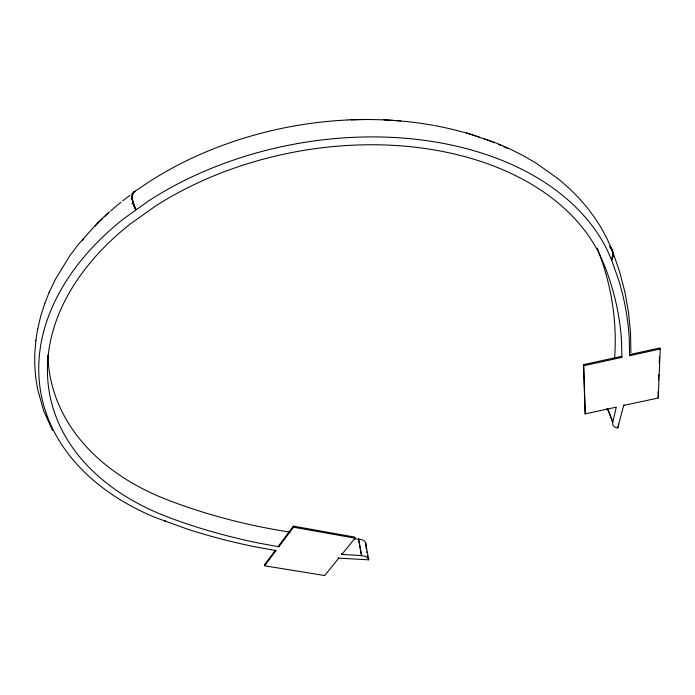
<?xml version="1.0" encoding="UTF-8"?>
<svg xmlns="http://www.w3.org/2000/svg" width="695" height="695" viewBox="0 0 695 695"><rect width="100%" height="100%" fill="white"/><g stroke="black" fill="none" stroke-linecap="round" stroke-linejoin="round"><path stroke-width="1.04" d="M618.741 424.089L618.037 427.503L616.856 427.885A11.198 6.507 -19.1 0 1 612.834 422.004L608.055 409.381M612.877 254.848L612.477 251.286L612.886 255.578L612.929 253.336M658.035 391.65L658.252 398.018L623.728 405.42M658.504 379.93L658.721 374.596M659.19 362.877L659.451 356.483M658.252 398.018L660.25 349.003L659.79 347.952L630.209 354.459L629.566 355.71L660.25 349.003M629.566 355.71L629.244 338.456A589.317 377.333 -0.4 0 0 618.55 279.694L611.522 259.748L612.99 255.126M35.888 340.142L34.776 353.79L34.75 364.866L35.662 376.933L37.513 388.74L43.507 410.311M37.608 329.343L40.701 316.121L44.741 303.498M35.793 340.732L37.695 328.752M136.098 209.404L133.909 205.807L132.085 198.449L132.537 193.862L134.682 191.481L132.398 194.27L132.146 199.074L133.162 203.731L135.751 209.655C134.213 204.339 129.061 195.295 135.23 191.316M623.65 405.533L617.681 428.051M612.834 255.439L612.929 254.995M612.373 257.749L612.816 256.168L611.626 260.026M612.834 422.004L616.283 407.14L585.199 413.89L583.409 364.649L621.504 356.327L621.929 357.378L583.809 365.709L585.199 413.89M612.425 257.897L611.574 259.895L612.877 256.307M49.137 292.456L55.357 279.425L69.535 256.168L78.179 244.579L97.917 222.522M44.532 304.028L49.336 291.935M612.295 258.583L611.522 259.748L607.178 249.974A294.167 198.614 -10.7 0 0 149.338 200.421L123.284 219.064A294.202 198.657 -10.7 0 0 154.559 517.21L187.355 529.095A717.327 547.452 -27.8 0 0 255.161 546.817L275.967 550.631L264.604 565.791L324.73 575.547L338.752 558.137L368.767 559.849L365.579 542.804A9.912 5.569 -10.4 0 0 358.551 539.164L354.467 538.799M368.68 559.345A10.025 5.534 -10.4 0 0 361.591 555.748L358.629 539.007M133.787 192.055C130.139 197.293 133.414 204.426 135.925 209.525L134.204 206.511L132.45 201.003L132.015 197.258L132.693 193.479L133.787 192.055L148.252 182.377A290.275 199.039 -10.7 0 1 347.821 119.974M623.832 405.237L624.067 404.803M361.669 555.6L341.879 554.401L355.032 538.182L354.841 537.122L293.386 526.124L278.712 545.723L278.851 546.791L258.288 542.986A703.74 536.036 -27.6 0 1 169.676 517.766L159.138 513.588A285.801 192.819 -10.7 0 1 130.191 224.051L155.454 206.076A285.767 192.776 -10.7 0 1 599.194 253.606L603.529 263.205A579.117 370.348 -0.5 0 1 621.486 340.402L621.929 357.378M278.851 546.791L293.533 527.201L293.386 526.124M98.212 222.226L109.549 211.549M122.607 200.916L129.974 195.304M131.607 194.053L135.047 191.429L133.701 192.15M131.998 203.956L133.727 202.653M348.013 119.896L365.796 119.453M383.388 119.783L400.711 120.895M293.533 527.201L355.032 538.182M466.606 132.849L496.386 143.057L510.478 149.216L523.865 156.001L536.505 163.377L558.971 179.406L569.144 188.267L578.831 197.962L587.232 207.666L594.381 217.222L601.314 228.012L607.274 239.097L612.243 250.426L619.514 271.432L624.892 291.987L628.523 312.342L630.539 332.983L630.895 352.739M164.915 521.007L165.071 521.311M338.752 558.137L338.204 557.659M165.393 521.476L164.758 520.955L165.549 521.528M275.967 550.631L275.455 550.153L264.482 564.722L264.604 565.791M612.017 249.87L609.671 246.239L611.765 249.323L612.738 252.155M609.732 246.369L610.445 247.151M164.402 520.651L164.341 520.416M610.071 246.682L610.505 247.281M610.749 247.498L611.478 248.801L610.392 247.012M611.426 248.654L612.434 250.991M52.559 430.561L43.698 410.841M611.652 249.053L611.956 249.74M612.677 252.016L612.851 252.745M611.895 249.601L612.182 250.287M607.404 408.434L612.547 422.03M583.409 364.649L583.809 365.709M367.95 557.659L368.75 559.753M612.373 250.852L612.616 251.877M358.551 539.164L361.591 555.748M365.752 543.803L365.579 542.804M341.697 553.35L341.879 554.401M366.586 551.804L366.673 552.369M366.256 548.868L365.926 545.358A10.703 1.008 83.6 0 1 365.831 543.872M612.868 253.197L612.86 253.658M612.79 252.615L612.816 253.058M612.92 253.805L612.886 254.248M597.231 248.245A571.638 371.156 -0.2 0 1 614.632 357.899M607.925 410.12A11.068 6.542 -19.3 0 1 606.831 408.808M350.958 119.835A290.275 199.039 -10.7 0 1 383.075 119.861M384.161 119.914A290.275 199.039 -10.7 0 1 393.909 120.461M396.054 120.617A290.275 199.039 -10.7 0 1 433.793 125.43M434.809 125.613A290.275 199.039 -10.7 0 1 479.298 137.124M484.154 138.818A290.275 199.039 -10.7 0 1 494.562 142.788M498.524 144.421A290.275 199.039 -10.7 0 1 501.451 145.681M503.389 146.532A290.275 199.039 -10.7 0 1 507.22 148.278M82.462 240.418A290.31 199.091 -10.7 0 1 83.748 238.863M94.694 226.544A290.31 199.091 -10.7 0 1 102.122 219.021M104.432 216.788A290.31 199.091 -10.7 0 1 108.385 213.104M110.8 210.924A290.31 199.091 -10.7 0 1 120.982 202.228M47.886 355.162A282.031 193.245 -10.7 0 0 158.191 496.091L168.616 500.322A692.854 533.96 -28.2 0 0 290.102 532.135M367.559 556.391A16.654 5.152 -88.4 0 1 367.316 555.514"/></g></svg>
